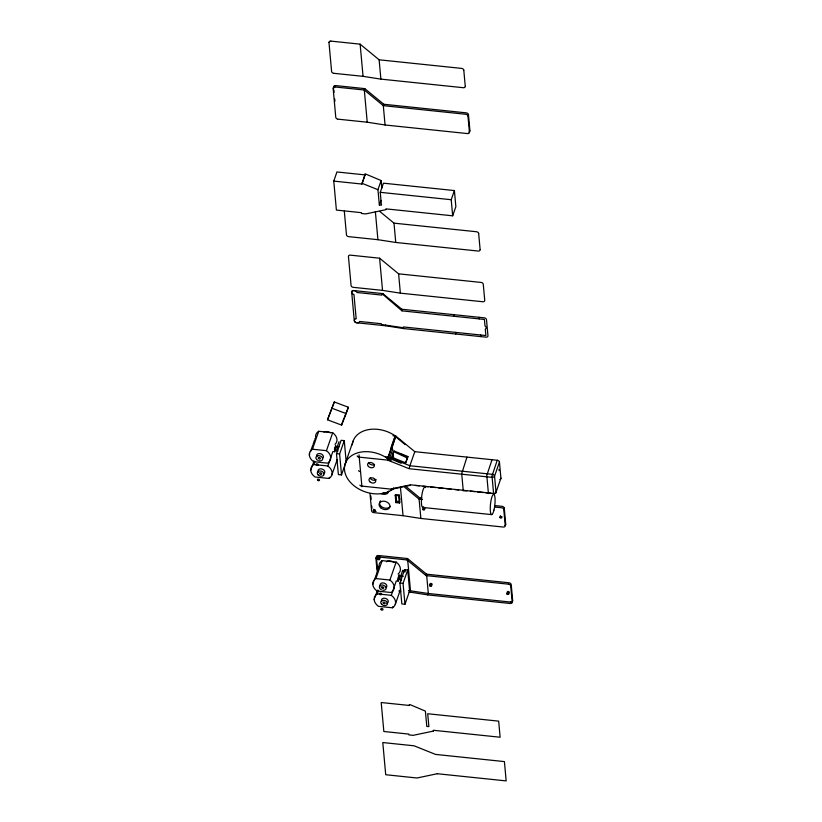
<?xml version="1.0" encoding="UTF-8"?>
<svg xmlns="http://www.w3.org/2000/svg" width="822" height="822" viewBox="0 0 822 822"><rect width="100%" height="100%" fill="white"/><g stroke="black" fill="none" stroke-linecap="round" stroke-linejoin="round"><path stroke-width="1.23" d="M359.019 454.854L361.916 486.727M387.779 459.642L388.261 457.679M409.233 468.252L409.716 466.29M388.107 458.203L388.159 458.039A1.623 1.048 47.9 0 1 388.046 457.083L395.413 435.989A27.958 20.139 19.2 0 0 367.814 429.752A27.958 20.139 19.2 0 0 352.34 444.784M335.623 85.58L364.783 88.622L364.3 90.019L367.228 122.211L385.066 124.985L467.492 133.575A2.147 1.552 19.2 0 0 469.444 132.25M381.131 180.552L377.945 189.697L379.343 204.986L381.429 205.202L380.257 192.327L383.442 183.183L454.402 190.57L455.861 206.671L452.675 215.816L385.898 208.86L385.97 209.661L365.687 213.925L361.516 213.484L361.433 212.682L336.393 210.072L333.763 181.107L336.938 171.962L365.112 174.901L365.04 174.089L366.088 174.202L381.131 180.552L381.829 188.197M333.763 181.107L361.937 184.046L365.04 174.089M361.937 184.046L365.112 174.901M379.343 204.986L380.935 200.414M309.329 455.069L309.719 453.95M310.5 451.71L312.843 444.979M313.233 443.859L314.405 440.5M314.795 439.38L315.186 438.249M332.705 432.742L326.457 450.682A11.015 7.932 19.2 0 1 327.588 463.156L313.593 461.697A11.015 7.932 19.2 0 1 312.463 449.223L318.71 431.283L332.705 432.742A11.015 7.932 19.2 0 1 335.006 444.353M327.495 419.795L334.307 401.968L348.384 407.25L346.175 413.579L341.572 425.087L327.495 419.795L334.307 401.968M313.593 461.697L313.912 460.793M310.716 470.359L311.106 469.239M311.497 468.119L312.668 464.759M313.059 463.639L313.449 462.509M329.375 477.315L328.985 478.445L314.98 476.986A11.015 7.932 19.2 0 1 313.85 464.512L314.795 461.81M341.572 425.087L343.771 418.747M328.985 478.445A11.015 7.932 19.2 0 0 327.844 465.971L332.869 451.545L334.739 451.74L335.962 448.226L335.705 445.411L334.482 448.925L334.739 451.74M334.595 450.127L335.818 446.613M334.636 450.538L335.859 447.014M337.719 451.483L337.277 446.654L338.993 441.733M336.475 453.662L341.13 440.294L344.264 440.623L346.165 461.543L341.51 474.911L338.387 474.582L336.475 453.662L339.609 453.991L344.264 440.623M331.841 475.013L337.256 459.457M345.281 463.567L353.121 441.054M452.675 215.816L451.216 199.715L454.402 190.57M391.067 447.487L394.817 436.718L395.855 436.831L403.355 443.171M385.559 456.837L388.436 457.135L395.783 436.03L392.906 435.722M390.645 448.678L391.693 448.791L395.783 436.03L414.791 451.668L497.228 460.258A2.147 1.552 19.2 0 1 499.457 462.087L500.927 478.178L496.026 492.255A2.147 1.552 19.2 0 1 494.084 493.642L493.652 494.145L491.998 476.041L497.228 460.258M391.457 457.967L393.974 450.939L407.928 456.539L405.719 462.868L391.775 457.268L391.457 457.967L398.259 460.844M405.441 463.218L407.928 456.539M395.238 495.347L395.485 494.649L399.132 495.029L399.554 502.972L395.896 502.591L395.238 495.347L398.896 495.728L399.132 495.029M395.896 502.591L395.855 495.296M388.436 457.135L409.89 465.745L414.791 451.668M372.777 584.421L373.558 582.182M373.948 581.062L374.339 579.942M374.729 578.822L375.12 577.702M375.51 576.582L375.901 575.451M376.291 574.331L379.024 566.481M396.153 562.094L389.905 580.034A11.015 7.932 19.2 0 1 391.046 592.508L377.041 591.049A11.015 7.932 19.2 0 1 375.911 578.575L382.158 560.635L396.153 562.094A11.015 7.932 19.2 0 1 398.095 574.013M374.174 599.711L374.565 598.591M374.955 597.471L376.908 591.861M377.041 591.049L377.36 590.145M392.824 606.677L392.433 607.797L378.439 606.338A11.015 7.932 19.2 0 1 377.298 593.864L378.552 590.258M392.433 607.797A11.015 7.932 19.2 0 0 391.303 595.323L396.317 580.897L398.187 581.092L399.42 577.578L399.163 574.763L397.93 578.277L398.187 581.092M398.084 579.89L399.307 576.366M401.167 580.835L400.725 576.017L402.688 570.386L405.123 570.643M508.397 584.165L426.063 575.595L407.065 559.946L407.548 558.539L378.819 555.538M399.934 583.014L404.588 569.646L407.712 569.975L409.623 590.895L404.969 604.262L401.835 603.934L399.934 583.014L403.057 583.343L407.712 569.975M395.3 604.365L400.715 588.809M408.976 592.025L409.993 592.128L410.476 590.72L407.548 558.539L426.556 574.188L509.024 582.777A2.199 1.582 19.2 0 1 511.222 584.617L512.681 600.656M466.968 457.104L461.697 473.698L463.269 490.785L466.947 490.816M426.063 575.595L426.556 574.188L428.313 593.494L427.82 594.902L409.993 592.128M492.008 459.714L486.778 475.476L488.432 493.601L488.864 493.097M499.457 462.087L494.556 476.154L496.026 492.255A2.147 1.418 -5.2 0 1 493.447 493.436L410.61 484.816L390.327 489.069L361.505 486.069A2.147 1.418 -5.2 0 1 359.923 485.114M344.233 417.597L348.384 407.25M393.974 450.939L393.656 451.638L407.28 457.946M392.639 489.193L391.724 489.635M391.364 489.316L410.455 485.309M330.896 41.11L360.128 44.162L379.127 59.801L461.522 68.39A2.209 1.593 19.2 0 1 463.834 70.127M335.068 86.978L364.3 90.019L383.299 105.668L465.704 114.258A2.209 1.593 19.2 0 1 468.006 115.994M510.472 602.053L510.76 602.084A2.147 1.552 19.2 0 0 512.692 600.82M510.236 603.492L427.82 594.902M333.845 73.302L363.057 76.343L380.884 79.118L463.32 87.707A2.147 1.552 19.2 0 0 465.262 86.382M338.017 119.169L367.228 122.211M361.855 183.234L377.945 189.697M380.257 192.327L451.216 199.715M379.743 211.418L393.995 223.152L476.39 231.732A2.209 1.593 19.2 0 1 478.702 233.479M348.713 236.644L377.915 239.695L395.752 242.459L478.188 251.049A2.147 1.552 19.2 0 0 480.13 249.724M379.6 258.2L350.388 255.149A2.147 1.552 19.2 0 0 348.446 256.546L351.076 285.511A2.147 1.552 19.2 0 0 353.316 287.34L382.528 290.382L400.365 293.156L482.802 301.746A2.147 1.552 19.2 0 0 484.744 300.349L483.274 284.258A2.147 1.552 19.2 0 0 481.045 282.429L398.608 273.839L379.6 258.2L382.528 290.382M382.826 293.598L353.604 290.556A2.147 1.552 19.2 0 0 351.662 291.954L354.303 320.919A2.147 1.552 19.2 0 0 356.532 322.748L385.754 325.789L403.581 328.564L486.018 337.154A2.147 1.552 19.2 0 0 487.96 335.756L486.501 319.666A2.147 1.552 19.2 0 0 484.261 317.837L401.824 309.247L382.826 293.598L382.898 294.41L401.979 310.86L484.415 319.45L485.001 325.882A2.682 1.932 19.2 0 1 485.288 329.098L485.874 335.54L403.438 326.951L403.581 328.564M382.898 294.41L381.85 294.297L381.922 295.098L356.933 292.498A2.682 1.932 19.2 0 0 354.087 290.628A2.682 1.932 19.2 0 0 351.806 292.19A2.682 1.932 19.2 0 0 353.963 294.533L356.173 318.772A2.682 1.932 19.2 0 0 354.395 320.703A2.682 1.932 19.2 0 0 357.015 322.779A2.682 1.932 19.2 0 0 359.574 321.464L381.429 323.745L381.5 324.546L403.51 327.752M337.277 446.654L339.013 446.839M312.463 449.223L326.457 450.682M409.89 465.745L492.327 474.335A2.147 1.552 19.2 0 1 494.556 476.154A2.147 1.418 -5.2 0 1 491.977 477.346L409.14 468.715L387.686 460.104L358.875 457.104A2.147 1.418 -5.2 0 1 357.221 455.871M313.85 464.512L327.844 465.971M415.47 485.453L419.282 485.853M423.104 486.244L428.19 486.778M430.738 487.045L435.824 487.569M438.373 487.836L443.459 488.371M446.007 488.638L451.093 489.162M454.915 489.563L458.727 489.963M470.379 491.176L475.147 491.669M477.531 491.916L483.5 492.542M485.73 492.779L490.95 493.313M421.892 497.978L419.6 497.742L405.349 486.008M495.132 505.612L501.995 506.321A2.209 1.593 19.2 0 1 504.307 508.068M422.539 499.509L419.107 499.149L404.856 487.415M494.639 507.02L501.502 507.729A2.209 1.593 19.2 0 1 503.814 509.476M396.389 501.184L399.811 501.543M399.8 502.263L396.142 501.882L395.485 494.649M422.816 507.451L491.679 514.623M374.318 511.233L376.106 511.428M373.825 512.64L403.037 515.692L420.864 518.456L503.3 527.046A2.147 1.552 19.2 0 0 505.242 525.72M378.326 556.946L407.065 559.946M402.441 571.085L404.876 571.341M400.725 576.017L403.335 576.284M375.911 578.575L389.905 580.034M408.452 590.515L428.313 593.494L510.688 602.074M398.824 590.967L400.848 591.182M377.298 593.864L391.303 595.323M508.469 584.175L508.541 584.185A2.199 1.582 19.2 0 1 510.729 586.024L512.198 602.064M332.098 408.298L346.175 413.579M391.693 448.791L392.772 449.244L389.587 458.388L401.228 463.3M401.578 454.289L407.003 456.991M364.783 88.622L383.792 104.26L466.187 112.85A2.209 1.593 19.2 0 1 468.499 114.587M404.188 443.88L405.02 444.579M390.275 460.515L389.536 459.714M333.65 87.235L333.753 88.283M333.157 88.601L335.777 117.341A2.147 1.552 19.2 0 0 337.616 119.098M468.468 114.751L469.917 130.677M504.276 508.222L505.725 524.159M463.803 70.291L465.252 86.218M467.975 116.159L469.424 132.085M478.671 233.633L480.12 249.559M503.783 509.63L505.232 525.566M479.051 317.292L479.195 318.905M480.654 334.996L480.808 336.609M454.001 314.682L454.145 316.295M455.614 332.386L455.758 333.999M383.905 105.473L383.792 104.26L383.299 105.668L385.066 124.985M419.713 498.944L419.6 497.742L419.107 499.149L420.864 518.456M379.127 59.801L380.884 79.118M393.995 223.152L395.752 242.459M398.608 273.839L400.365 293.156M401.824 309.247L401.979 310.86M360.128 44.162L363.057 76.343M375.356 211.531L377.915 239.695M385.682 324.988L385.754 325.789M400.468 487.528L403.037 515.692M399.708 497.947L399.913 500.208M398.896 495.728L399.554 502.972M404.588 569.646L404.804 572.061M393.111 452.984L393.563 457.967M392.546 455.326L392.844 458.522M403.057 583.343L404.969 604.262M333.907 90.05L334.112 92.3M334.729 99.051L334.934 101.301M370.845 495.902L371.154 499.283M371.77 506.033L371.965 508.284M376.414 557.152L377.699 571.218M344.315 211.182L346.463 234.815A2.147 1.552 19.2 0 0 348.312 236.582M370.044 493.93L371.585 510.822A2.147 1.552 19.2 0 0 373.424 512.579M375.911 558.354L377 570.376M328.975 42.569L331.605 71.473A2.147 1.552 19.2 0 0 333.444 73.23M339.609 453.991L341.51 474.911M333.64 87.029L333.629 86.988A2.147 1.552 19.2 0 1 335.448 85.56M505.736 524.313A2.147 1.552 19.2 0 1 505.057 525.433M383.001 492.748A5.641 4.069 19.2 0 0 388.662 491.145A5.641 4.069 19.2 0 1 380.894 493.56M390.06 506.434A5.641 4.069 19.2 0 1 382.333 507.205A5.641 4.069 19.2 0 1 380.524 500.875M375.264 510.051A1.079 0.771 19.2 0 1 373.712 509.208M424.953 508.397A1.079 0.771 19.2 0 1 423.659 508.407M501.81 516.606A1.079 0.771 19.2 0 1 500.321 515.795M423.649 506.794A10.203 2.199 -84.1 0 1 421.563 497.7A10.203 2.199 -84.1 0 1 425.395 487.538M393.759 488.35A27.958 20.139 19.2 0 1 354.446 486.09A27.958 20.139 19.2 0 1 351.672 455.604A27.958 20.139 19.2 0 1 391.313 461.563M393.738 488.104A10.183 4.911 -69.6 0 1 392.68 488.946M360.19 471.592A2.147 1.418 -5.2 0 1 358.608 470.636M391.293 461.214A10.018 2.702 50.2 0 1 390.327 460.228M391.56 490.056A6.72 3.113 -65.6 0 1 390.964 490.025M391.056 489.789A1.665 0.596 -48.9 0 1 390.964 489.48M388.97 460.628A7.901 4.274 50.6 0 1 387.141 458.491M320.169 474.202A1.079 0.771 19.2 0 1 319.933 472.907A1.079 0.771 19.2 0 1 321.587 473.328A1.079 0.771 19.2 0 1 320.94 474.397M318.515 472.362A3.494 2.517 19.2 0 1 319.553 469.023A3.494 2.517 19.2 0 1 324.197 470.42A3.494 2.517 19.2 0 1 323.467 473.862M334.564 448.391A11.015 7.932 19.2 0 1 337.421 451.689M318.525 458.717A1.079 0.771 19.2 0 1 318.761 457.525A1.079 0.771 19.2 0 1 320.292 458.224A1.079 0.771 19.2 0 1 319.368 459.097M323.806 431.94A5.641 4.069 19.2 0 1 330.28 432.865M316.83 456.57A3.494 2.517 19.2 0 1 318.34 453.672A3.494 2.517 19.2 0 1 322.656 454.967A3.494 2.517 19.2 0 1 322.594 458.286A3.494 2.517 19.2 0 1 318.587 460.71M317.631 460.289A3.494 2.517 19.2 0 1 317.261 455.902A3.494 2.517 19.2 0 1 322.614 458.265M315.576 437.129A11.015 7.932 19.2 0 1 318.71 431.283M328.964 42.436A2.147 1.552 19.2 0 1 330.783 41.1M469.927 130.842A2.147 1.552 19.2 0 1 468.93 132.085M333.136 88.303A2.147 1.552 19.2 0 1 334.955 86.968M512.209 602.228A2.147 1.552 19.2 0 1 510.37 603.502M375.901 558.22A2.147 1.552 19.2 0 1 377.719 556.895M376.384 556.813A2.147 1.552 19.2 0 1 378.212 555.487M378.541 558.107A1.079 0.771 19.2 0 1 378.459 556.843A1.079 0.771 19.2 0 1 380.083 557.347A1.079 0.771 19.2 0 1 379.374 558.374M430.368 584.812A1.079 0.771 19.2 0 0 429.824 586.045A1.079 0.771 19.2 0 0 431.591 586.024A1.079 0.771 19.2 0 0 430.368 584.812A1.079 0.771 19.2 0 1 430.471 583.476A1.079 0.771 19.2 0 1 432.074 584.103A1.079 0.771 19.2 0 1 431.16 585.028M507.585 592.724A1.079 0.771 19.2 0 1 507.729 591.511A1.079 0.771 19.2 0 1 509.291 592.148A1.079 0.771 19.2 0 1 508.428 593.073M382.055 588.141A1.079 0.771 19.2 0 1 382.209 586.877A1.079 0.771 19.2 0 1 383.761 587.648A1.079 0.771 19.2 0 1 382.62 588.418M386.432 561.745A5.641 4.069 19.2 0 1 394.18 562.556M380.185 585.665A3.494 2.517 19.2 0 1 384.254 583.147A3.494 2.517 19.2 0 1 386.042 587.638M381.819 587.535A3.494 2.517 19.2 0 1 380.997 586.918M381.398 589.816A3.494 2.517 19.2 0 1 380.381 585.418A3.494 2.517 19.2 0 1 385.908 587.206A3.494 2.517 19.2 0 1 382.672 590.227M379.076 566.882A11.015 7.932 19.2 0 1 382.158 560.635M383.442 603.43A1.079 0.771 19.2 0 1 383.525 602.197A1.079 0.771 19.2 0 1 385.097 602.783A1.079 0.771 19.2 0 1 384.295 603.749M381.798 601.457A3.494 2.517 19.2 0 1 383.299 598.293A3.494 2.517 19.2 0 1 387.83 600.029A3.494 2.517 19.2 0 1 386.638 603.317M398.465 578.113A11.015 7.932 19.2 0 1 400.612 580.609M500.927 478.178A2.147 1.552 19.2 0 1 499.92 479.493M498.944 469.362A2.682 1.932 19.2 0 1 499.067 470.657M376.127 479.534A3.494 2.517 19.2 0 1 372.859 480.099A3.494 2.517 19.2 0 1 370.126 477.931M374.524 464.43A3.494 2.517 19.2 0 1 371.154 464.707A3.494 2.517 19.2 0 1 368.646 462.416M433.42 731.077L413.137 735.341L408.955 734.909L408.883 734.097L383.843 731.498L381.203 702.522L409.377 705.461L409.305 704.659L410.353 704.762L425.395 711.112L426.793 726.401L428.879 726.617L427.707 713.743L498.666 721.141L500.125 737.231L433.348 730.275L433.42 731.077M437.294 773.728L417.011 777.992L385.713 774.725L382.785 742.543L414.083 745.801L435.537 754.411L504.41 761.593L506.167 780.9L437.294 773.728M380.689 507.78A5.641 4.069 19.2 0 0 389.844 507.256A5.641 4.069 19.2 0 0 383.031 501.143A5.641 4.069 19.2 0 0 380.689 507.78M373.517 511.12A1.079 0.771 19.2 0 0 375.264 511.058A1.079 0.771 19.2 0 0 374 509.876A1.079 0.771 19.2 0 0 373.517 511.12M422.888 509.619A1.079 0.771 19.2 0 0 424.645 509.558A1.079 0.771 19.2 0 0 423.381 508.376A1.079 0.771 19.2 0 0 422.888 509.619M500.105 517.665A1.079 0.771 19.2 0 0 501.862 517.603A1.079 0.771 19.2 0 0 500.598 516.422A1.079 0.771 19.2 0 0 500.105 517.665M493.95 510.123A10.203 2.199 -84.1 0 0 493.837 494.341A10.203 2.199 -84.1 0 0 490.251 508.952A10.203 2.199 -84.1 0 0 493.95 510.123M317.703 480.336A1.079 0.771 19.2 0 0 319.47 480.315A1.079 0.771 19.2 0 0 318.248 479.103A1.079 0.771 19.2 0 0 317.703 480.336M318.176 474.931A3.494 2.517 19.2 0 0 323.919 474.88A3.494 2.517 19.2 0 0 319.953 470.944A3.494 2.517 19.2 0 0 318.176 474.931M316.316 465.047A1.079 0.771 19.2 0 0 318.083 465.026A1.079 0.771 19.2 0 0 316.86 463.814A1.079 0.771 19.2 0 0 316.316 465.047M377.884 559.381A1.079 0.771 19.2 0 0 379.651 559.361A1.079 0.771 19.2 0 0 378.428 558.148A1.079 0.771 19.2 0 0 377.884 559.381M507.04 594.09A1.079 0.771 19.2 0 0 508.808 594.07A1.079 0.771 19.2 0 0 507.585 592.857A1.079 0.771 19.2 0 0 507.04 594.09M379.764 594.398A1.079 0.771 19.2 0 0 381.531 594.378A1.079 0.771 19.2 0 0 380.309 593.165A1.079 0.771 19.2 0 0 379.764 594.398M381.151 609.688A1.079 0.771 19.2 0 0 382.929 609.667A1.079 0.771 19.2 0 0 381.706 608.455A1.079 0.771 19.2 0 0 381.151 609.688M381.624 604.283A3.494 2.517 19.2 0 0 387.378 604.232A3.494 2.517 19.2 0 0 383.401 600.296A3.494 2.517 19.2 0 0 381.624 604.283M369.797 481.723A3.494 2.517 19.2 0 0 375.582 481.774A3.494 2.517 19.2 0 0 371.719 477.788A3.494 2.517 19.2 0 0 369.797 481.723M368.41 466.434A3.494 2.517 19.2 0 0 374.185 466.485A3.494 2.517 19.2 0 0 370.321 462.498A3.494 2.517 19.2 0 0 368.41 466.434"/></g></svg>
